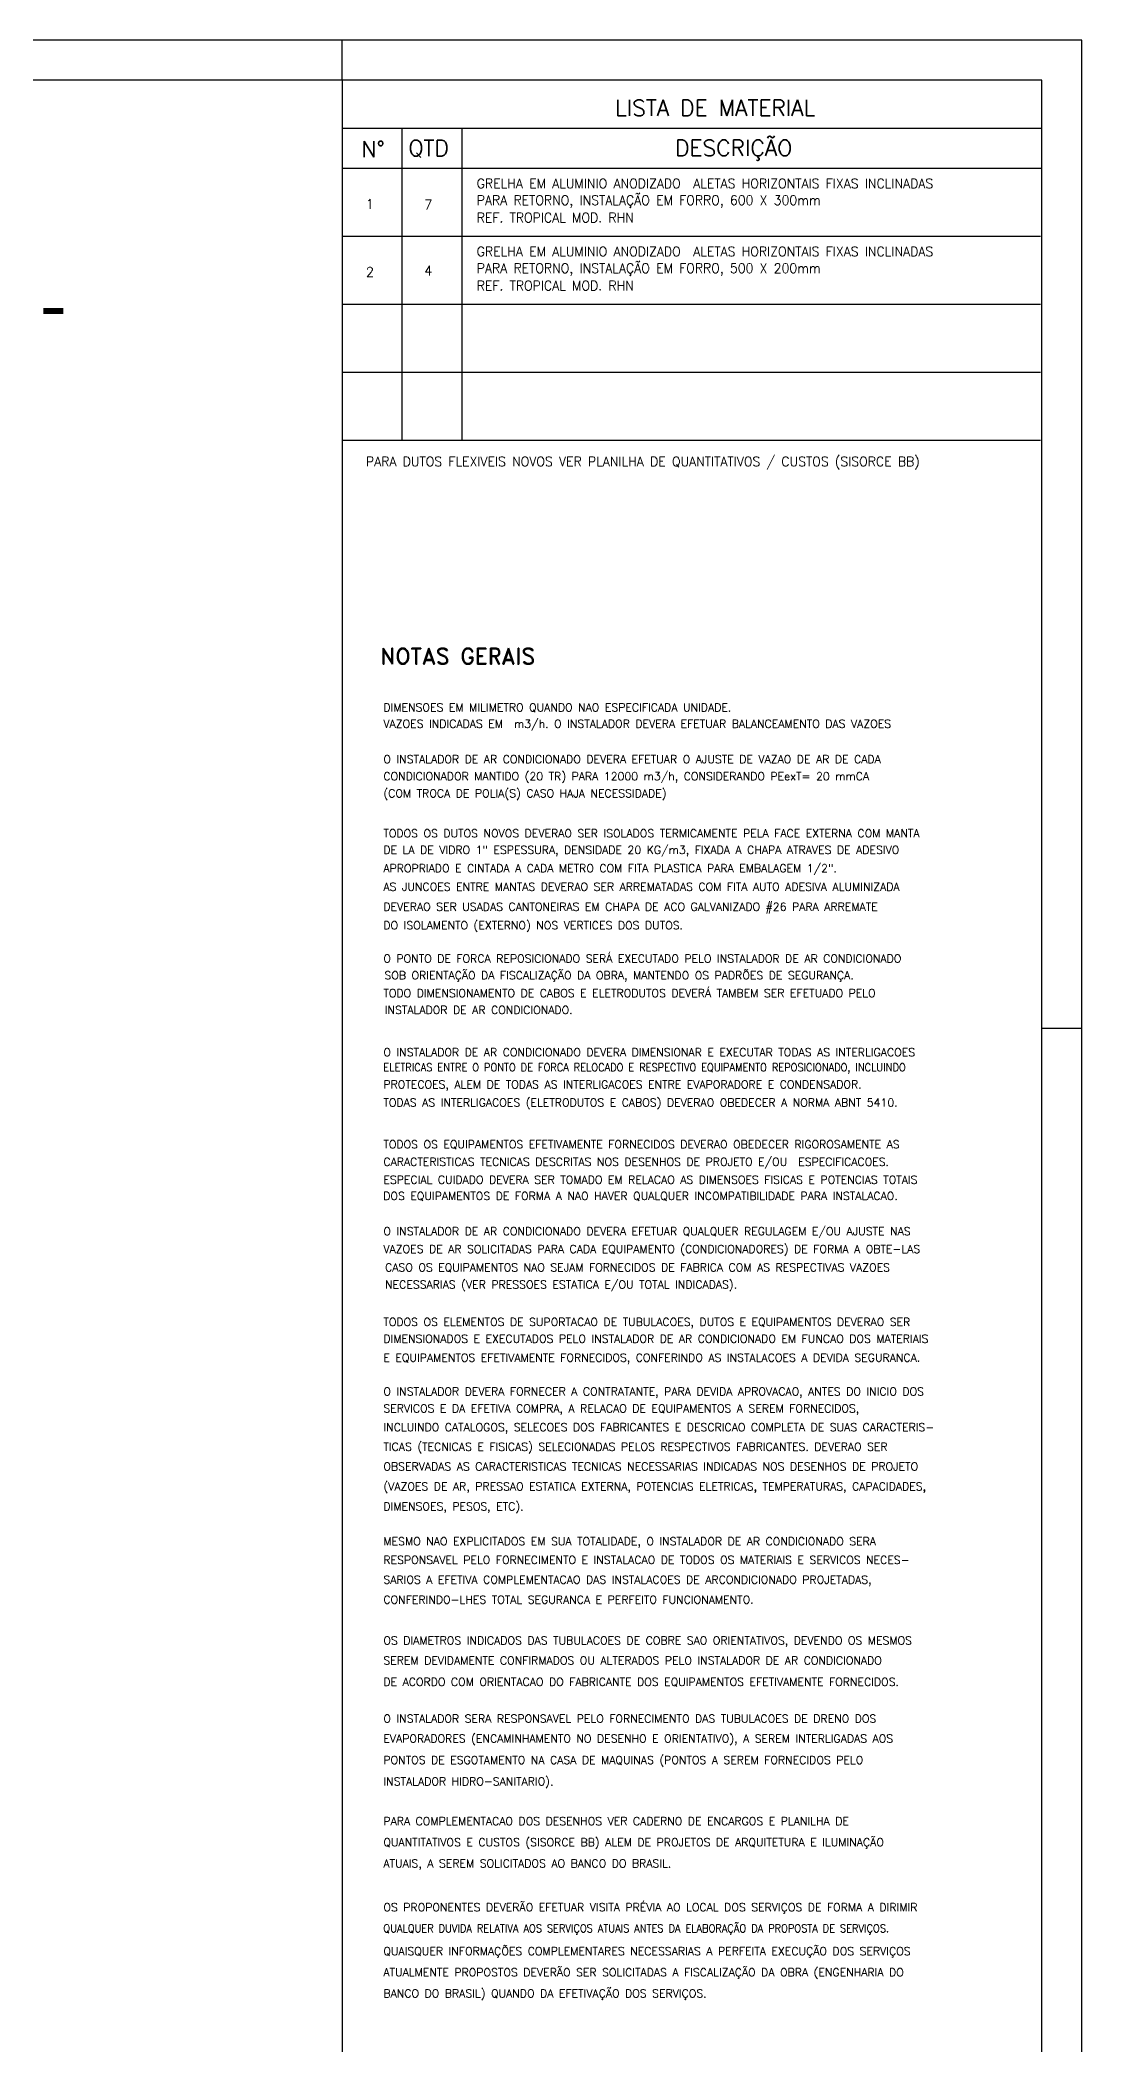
# Model space of a CAD drawing. Extents: x 372.3 to 443.5, y -41.5 to 0.6.
# Drawn here: x 430.51 to 443.53, y -24.47 to 0.59 of the extents above; entities that cross this region are included whole.
import ezdxf

# ---------------------------------------------------------------- set-up
doc = ezdxf.new("R2010")
doc.units = 0
doc.header["$MEASUREMENT"] = 0
for name, color, linetype in [('AC-TEXTO', 7, 'CONTINUOUS'), ('S2MARGF', 4, 'CONTINUOUS'), ('S2MARGG', 9, 'CONTINUOUS')]:
    doc.layers.add(name, color=color, linetype=linetype)
doc.styles.add('ROMAND', font='romand')
doc.styles.add('ROMANS', font='ROMANS.SHX')
doc.styles.add('ROMANS012', font='ROMANS.shx', dxfattribs={"height": 0.07})

msp = doc.modelspace()

# ---------------------------------------------------------------- linework, layer by layer
at = {"layer": 'AC-TEXTO'}
for p, q in [((434.281, -0.512), (443.031, -0.512)), ((435.031, -4.412), (435.031, -0.512)), ((435.781, -4.412), (435.781, -0.512)), ((434.281, -1.012), (443.031, -1.012)), ((434.281, -1.012), (443.014, -1.012)), ((434.281, -1.862), (443.014, -1.862)), ((434.281, -2.712), (443.014, -2.712)), ((434.281, -3.562), (443.014, -3.562)), ((434.281, -4.412), (443.014, -4.412))]:
    msp.add_line(p, q, dxfattribs=at)
at = {"layer": 'AC-TEXTO', "color": 66, "const_width": 0.075}
msp.add_lwpolyline([(430.797, -2.796), (430.547, -2.796)], dxfattribs=at)
at = {"layer": 'S2MARGF'}
for p, q in [((434.281, 0.088), (434.281, 0.588)), ((434.281, 0.088), (434.281, -37.845)), ((443.031, -11.762), (443.531, -11.762))]:
    msp.add_line(p, q, dxfattribs=at)
msp.add_lwpolyline([(372.331, -41.462), (443.531, -41.462), (443.531, 0.588), (372.331, 0.588)], close=True, dxfattribs=at)
at = {"layer": 'S2MARGG'}
msp.add_lwpolyline([(443.031, -37.845), (443.031, 0.088), (373.581, 0.088), (373.581, -40.962), (443.031, -40.962)], dxfattribs=at)

# ---------------------------------------------------------------- texts
at = {"layer": 'AC-TEXTO'}
for s, height, style, p in [('LISTA DE MATERIAL', 0.2, 'ROMANS', (437.695, -0.36)), ('N%%D', 0.2, 'ROMANS', (434.525, -0.874)), ('QTD', 0.2, 'ROMANS', (435.11, -0.861)), ('DESCRIÇÃO', 0.2, 'ROMANS', (438.445, -0.86)), ('1', 0.12, 'ROMANS', (434.578, -1.519)), ('7', 0.12, 'ROMANS', (435.307, -1.529)), ('2', 0.12, 'ROMANS', (434.578, -2.369)), ('4', 0.12, 'ROMANS', (435.307, -2.353)), ('NOTAS GERAIS', 0.2, 'ROMAND', (434.759, -7.212)), ('DIMENSOES EM MILIMETRO QUANDO NAO ESPECIFICADA UNIDADE. ', 0.1, 'ROMANS', (434.798, -7.803)), ('VAZOES INDICADAS EM  m3/h. O INSTALADOR DEVERA EFETUAR BALANCEAMENTO DAS VAZOES', 0.1, 'ROMANS', (434.798, -8.007)), ('O INSTALADOR DE AR CONDICIONADO DEVERA EFETUAR O AJUSTE DE VAZAO DE AR DE CADA ', 0.1, 'ROMANS', (434.798, -8.45)), ('CONDICIONADOR MANTIDO (20 TR) PARA 12000 m3/h, CONSIDERANDO PEexT= 20 mmCA', 0.1, 'ROMANS', (434.798, -8.663)), ('(COM TROCA DE POLIA(S) CASO HAJA NECESSIDADE)', 0.1, 'ROMANS', (434.798, -8.877)), ('TODOS OS DUTOS NOVOS DEVERAO SER ISOLADOS TERMICAMENTE PELA FACE EXTERNA COM MANTA ', 0.1, 'ROMANS', (434.798, -9.376)), ('DE LA DE VIDRO 1" ESPESSURA, DENSIDADE 20 KG/m3, FIXADA A CHAPA ATRAVES DE ADESIVO ', 0.1, 'ROMANS', (434.798, -9.583)), ('APROPRIADO E CINTADA A CADA METRO COM FITA PLASTICA PARA EMBALAGEM 1/2". ', 0.1, 'ROMANS', (434.798, -9.813)), ('AS JUNCOES ENTRE MANTAS DEVERAO SER ARREMATADAS COM FITA AUTO ADESIVA ALUMINIZADA', 0.1, 'ROMANS', (434.798, -10.044)), ('DEVERAO SER USADAS CANTONEIRAS EM CHAPA DE ACO GALVANIZADO #26 PARA ARREMATE', 0.1, 'ROMANS', (434.798, -10.294)), ('DO ISOLAMENTO (EXTERNO) NOS VERTICES DOS DUTOS.', 0.1, 'ROMANS', (434.798, -10.526)), ('O PONTO DE FORCA REPOSICIONADO SERÁ EXECUTADO PELO INSTALADOR DE AR CONDICIONADO', 0.1, 'ROMANS', (434.798, -10.942)), ('SOB ORIENTAÇÃO DA FISCALIZAÇÃO DA OBRA, MANTENDO OS PADRÕES DE SEGURANÇA. ', 0.1, 'ROMANS', (434.811, -11.151)), ('TODO DIMENSIONAMENTO DE CABOS E ELETRODUTOS DEVERÁ TAMBEM SER EFETUADO PELO', 0.1, 'ROMANS', (434.798, -11.374)), ('INSTALADOR DE AR CONDICIONADO.', 0.1, 'ROMANS', (434.815, -11.584)), ('O INSTALADOR DE AR CONDICIONADO DEVERA DIMENSIONAR E EXECUTAR TODAS AS INTERLIGACOES ', 0.1, 'ROMANS', (434.798, -12.113)), ('PROTECOES, ALEM DE TODAS AS INTERLIGACOES ENTRE EVAPORADORE E CONDENSADOR.', 0.1, 'ROMANS', (434.798, -12.515)), ('TODAS AS INTERLIGACOES (ELETRODUTOS E CABOS) DEVERAO OBEDECER A NORMA ABNT 5410.', 0.1, 'ROMANS', (434.798, -12.741)), ('TODOS OS EQUIPAMENTOS EFETIVAMENTE FORNECIDOS DEVERAO OBEDECER RIGOROSAMENTE AS ', 0.1, 'ROMANS', (434.798, -13.263)), ('CARACTERISTICAS TECNICAS DESCRITAS NOS DESENHOS DE PROJETO E/OU  ESPECIFICACOES. ', 0.1, 'ROMANS', (434.798, -13.482)), ('ESPECIAL CUIDADO DEVERA SER TOMADO EM RELACAO AS DIMENSOES FISICAS E POTENCIAS TOTAIS', 0.1, 'ROMANS', (434.798, -13.706)), ('DOS EQUIPAMENTOS DE FORMA A NAO HAVER QUALQUER INCOMPATIBILIDADE PARA INSTALACAO.', 0.1, 'ROMANS', (434.796, -13.909)), ('O INSTALADOR DE AR CONDICIONADO DEVERA EFETUAR QUALQUER REGULAGEM E/OU AJUSTE NAS ', 0.1, 'ROMANS', (434.798, -14.35)), ('VAZOES DE AR SOLICITADAS PARA CADA EQUIPAMENTO (CONDICIONADORES) DE FORMA A OBTE-LAS', 0.1, 'ROMANS', (434.798, -14.572)), ('CASO OS EQUIPAMENTOS NAO SEJAM FORNECIDOS DE FABRICA COM AS RESPECTIVAS VAZOES', 0.1, 'ROMANS', (434.819, -14.802)), ('NECESSARIAS (VER PRESSOES ESTATICA E/OU TOTAL INDICADAS).', 0.1, 'ROMANS', (434.819, -15.016)), ('TODOS OS ELEMENTOS DE SUPORTACAO DE TUBULACOES, DUTOS E EQUIPAMENTOS DEVERAO SER ', 0.1, 'ROMANS', (434.798, -15.484)), ('DIMENSIONADOS E EXECUTADOS PELO INSTALADOR DE AR CONDICIONADO EM FUNCAO DOS MATERIAIS ', 0.1, 'ROMANS', (434.798, -15.694)), ('E EQUIPAMENTOS EFETIVAMENTE FORNECIDOS, CONFERINDO AS INSTALACOES A DEVIDA SEGURANCA.', 0.1, 'ROMANS', (434.798, -15.93)), ('O INSTALADOR DEVERA FORNECER A CONTRATANTE, PARA DEVIDA APROVACAO, ANTES DO INICIO DOS ', 0.1, 'ROMANS', (434.798, -16.353)), ('SERVICOS E DA EFETIVA COMPRA, A RELACAO DE EQUIPAMENTOS A SEREM FORNECIDOS, ', 0.1, 'ROMANS', (434.798, -16.564)), ('INCLUINDO CATALOGOS, SELECOES DOS FABRICANTES E DESCRICAO COMPLETA DE SUAS CARACTERIS-', 0.1, 'ROMANS', (434.798, -16.799)), ('TICAS (TECNICAS E FISICAS) SELECIONADAS PELOS RESPECTIVOS FABRICANTES. DEVERAO SER ', 0.1, 'ROMANS', (434.798, -17.043)), ('OBSERVADAS AS CARACTERISTICAS TECNICAS NECESSARIAS INDICADAS NOS DESENHOS DE PROJETO', 0.1, 'ROMANS', (434.798, -17.29)), ('(VAZOES DE AR, PRESSAO ESTATICA EXTERNA, POTENCIAS ELETRICAS, TEMPERATURAS, CAPACIDADES, ', 0.1, 'ROMANS', (434.798, -17.539)), ('DIMENSOES, PESOS, ETC).', 0.1, 'ROMANS', (434.798, -17.789)), ('MESMO NAO EXPLICITADOS EM SUA TOTALIDADE, O INSTALADOR DE AR CONDICIONADO SERA ', 0.1, 'ROMANS', (434.798, -18.225)), ('RESPONSAVEL PELO FORNECIMENTO E INSTALACAO DE TODOS OS MATERIAIS E SERVICOS NECES- ', 0.1, 'ROMANS', (434.798, -18.458)), ('SARIOS A EFETIVA COMPLEMENTACAO DAS INSTALACOES DE ARCONDICIONADO PROJETADAS, ', 0.1, 'ROMANS', (434.798, -18.705)), ('CONFERINDO-LHES TOTAL SEGURANCA E PERFEITO FUNCIONAMENTO.', 0.1, 'ROMANS', (434.798, -18.955)), ('OS DIAMETROS INDICADOS DAS TUBULACOES DE COBRE SAO ORIENTATIVOS, DEVENDO OS MESMOS ', 0.1, 'ROMANS', (434.798, -19.465)), ('SEREM DEVIDAMENTE CONFIRMADOS OU ALTERADOS PELO INSTALADOR DE AR CONDICIONADO', 0.1, 'ROMANS', (434.798, -19.715)), ('DE ACORDO COM ORIENTACAO DO FABRICANTE DOS EQUIPAMENTOS EFETIVAMENTE FORNECIDOS.', 0.1, 'ROMANS', (434.798, -19.982)), ('O INSTALADOR SERA RESPONSAVEL PELO FORNECIMENTO DAS TUBULACOES DE DRENO DOS ', 0.1, 'ROMANS', (434.798, -20.442)), ('EVAPORADORES (ENCAMINHAMENTO NO DESENHO E ORIENTATIVO), A SEREM INTERLIGADAS AOS ', 0.1, 'ROMANS', (434.798, -20.691)), ('PONTOS DE ESGOTAMENTO NA CASA DE MAQUINAS (PONTOS A SEREM FORNECIDOS PELO ', 0.1, 'ROMANS', (434.798, -20.959)), ('INSTALADOR HIDRO-SANITARIO).', 0.1, 'ROMANS', (434.798, -21.226)), ('PARA COMPLEMENTACAO DOS DESENHOS VER CADERNO DE ENCARGOS E PLANILHA DE ', 0.1, 'ROMANS', (434.798, -21.723)), ('QUANTITATIVOS E CUSTOS (SISORCE BB) ALEM DE PROJETOS DE ARQUITETURA E ILUMINAÇÃO', 0.1, 'ROMANS', (434.798, -21.987)), ('ATUAIS, A SEREM SOLICITADOS AO BANCO DO BRASIL.', 0.1, 'ROMANS', (434.798, -22.251)), ('OS PROPONENTES DEVERÃO EFETUAR VISITA PRÉVIA AO LOCAL DOS SERVIÇOS DE FORMA A DIRIMIR', 0.1, 'ROMANS', (434.798, -22.799)), ('QUAISQUER INFORMAÇÕES COMPLEMENTARES NECESSARIAS A PERFEITA EXECUÇÃO DOS SERVIÇOS', 0.1, 'ROMANS', (434.798, -23.348)), ('ATUALMENTE PROPOSTOS DEVERÃO SER SOLICITADAS A FISCALIZAÇÃO DA OBRA (ENGENHARIA DO', 0.1, 'ROMANS', (434.798, -23.612)), ('BANCO DO BRASIL) QUANDO DA EFETIVAÇÃO DOS SERVIÇOS.', 0.1, 'ROMANS', (434.798, -23.876))]:
    msp.add_text(s, height=height, dxfattribs=dict(at, style=style)).set_placement(p)
for s, height, style, width, p in [('GRELHA EM ALUMINIO ANODIZADO  ALETAS HORIZONTAIS FIXAS INCLINADAS', 0.12, 'ROMANS012', 0.95, (435.965, -1.264)), ('PARA RETORNO, INSTALAÇÃO EM FORRO, 600 X 300mm', 0.12, 'ROMANS012', 0.95, (435.965, -1.473)), ('REF. TROPICAL MOD. RHN', 0.12, 'ROMANS012', 0.95, (435.965, -1.691)), ('GRELHA EM ALUMINIO ANODIZADO  ALETAS HORIZONTAIS FIXAS INCLINADAS', 0.12, 'ROMANS012', 0.95, (435.965, -2.114)), ('PARA RETORNO, INSTALAÇÃO EM FORRO, 500 X 200mm', 0.12, 'ROMANS012', 0.95, (435.965, -2.323)), ('REF. TROPICAL MOD. RHN', 0.12, 'ROMANS012', 0.95, (435.965, -2.541)), ('PARA DUTOS FLEXIVEIS NOVOS VER PLANILHA DE QUANTITATIVOS / CUSTOS (SISORCE BB)', 0.12, 'ROMANS012', 0.95, (434.58, -4.739)), ('ELETRICAS ENTRE O PONTO DE FORCA RELOCADO E RESPECTIVO EQUIPAMENTO REPOSICIONADO, INCLUINDO ', 0.1, 'ROMANS', 0.9, (434.798, -12.301)), ('QUALQUER DUVIDA RELATIVA AOS SERVIÇOS ATUAIS ANTES DA ELABORAÇÃO DA PROPOSTA DE SERVIÇOS.', 0.1, 'ROMANS', 0.9, (434.798, -23.063))]:
    msp.add_text(s, height=height, dxfattribs=dict(at, style=style, width=width)).set_placement(p)

doc.saveas('drawing.dxf')
